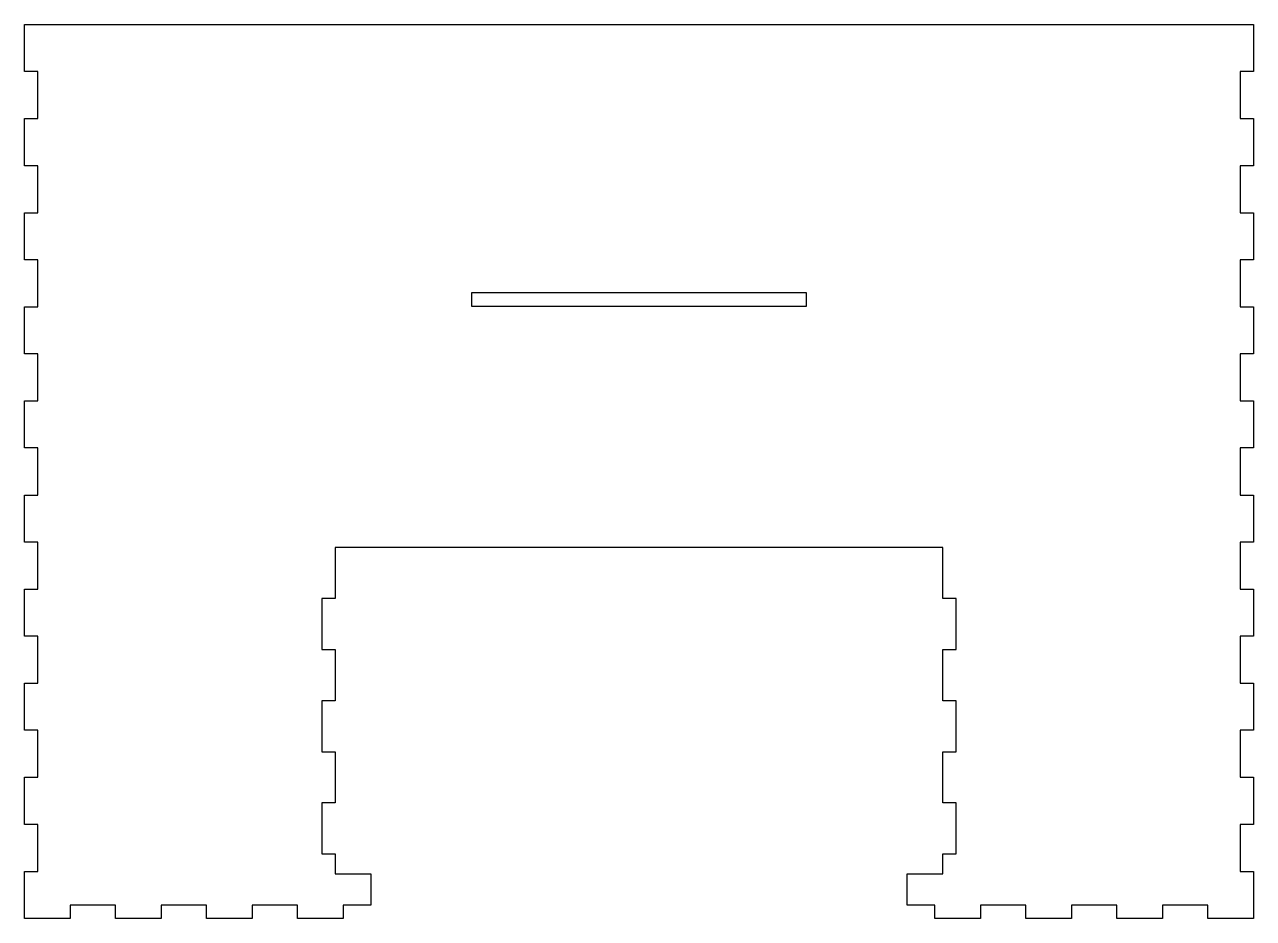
# Model space of a CAD drawing. Header units: millimetres. Extents: x 145 to 420, y 0 to 200.
import ezdxf

# ---------------------------------------------------------------- set-up
doc = ezdxf.new("R2010")
doc.units = ezdxf.units.MM
doc.layers.get('0').update_dxf_attribs({"linetype": 'CONTINUOUS'})

msp = doc.modelspace()

# ---------------------------------------------------------------- linework, layer by layer
for points in [[(420, 189.47), (417, 189.47), (417, 178.95), (420, 178.95), (420, 168.42), (417, 168.42), (417, 157.89), (420, 157.89), (420, 147.37), (417, 147.37), (417, 136.84), (420, 136.84), (420, 126.32), (417, 126.32), (417, 115.79), (420, 115.79), (420, 105.26), (417, 105.26), (417, 94.74), (420, 94.74), (420, 84.21), (417, 84.21), (417, 73.68), (420, 73.68), (420, 63.16), (417, 63.16), (417, 52.63), (420, 52.63), (420, 42.11), (417, 42.11), (417, 31.58), (420, 31.58), (420, 21.05), (417, 21.05), (417, 10.53), (420, 10.53), (420, 0), (409.81, 0), (409.81, 3), (399.63, 3), (399.63, 0), (389.44, 0), (389.44, 3), (379.26, 3), (379.26, 0), (369.07, 0), (369.07, 3), (358.89, 3), (358.89, 0), (348.7, 0), (348.7, 3), (342.5, 3), (342.5, 10), (350.5, 10), (350.5, 14.43), (353.5, 14.43), (353.5, 25.86), (350.5, 25.86), (350.5, 37.29), (353.5, 37.29), (353.5, 48.71), (350.5, 48.71), (350.5, 60.14), (353.5, 60.14), (353.5, 71.57), (350.5, 71.57), (350.5, 83), (214.5, 83), (214.5, 71.57), (211.5, 71.57), (211.5, 60.14), (214.5, 60.14), (214.5, 48.71), (211.5, 48.71), (211.5, 37.29), (214.5, 37.29), (214.5, 25.86), (211.5, 25.86), (211.5, 14.43), (214.5, 14.43), (214.5, 10), (222.5, 10), (222.5, 3), (216.3, 3), (216.3, 0), (206.11, 0), (206.11, 3), (195.93, 3), (195.93, 0), (185.74, 0), (185.74, 3), (175.56, 3), (175.56, 0), (165.37, 0), (165.37, 3), (155.19, 3), (155.19, 0), (145, 0), (145, 10.53), (148, 10.53), (148, 21.05), (145, 21.05), (145, 31.58), (148, 31.58), (148, 42.11), (145, 42.11), (145, 52.63), (148, 52.63), (148, 63.16), (145, 63.16), (145, 73.68), (148, 73.68), (148, 84.21), (145, 84.21), (145, 94.74), (148, 94.74), (148, 105.26), (145, 105.26), (145, 115.79), (148, 115.79), (148, 126.32), (145, 126.32), (145, 136.84), (148, 136.84), (148, 147.37), (145, 147.37), (145, 157.89), (148, 157.89), (148, 168.42), (145, 168.42), (145, 178.95), (148, 178.95), (148, 189.47), (145, 189.47), (145, 200), (420, 200)], [(320, 137), (320, 140), (245, 140), (245, 137)]]:
    msp.add_lwpolyline(points, close=True)

doc.saveas('drawing.dxf')
